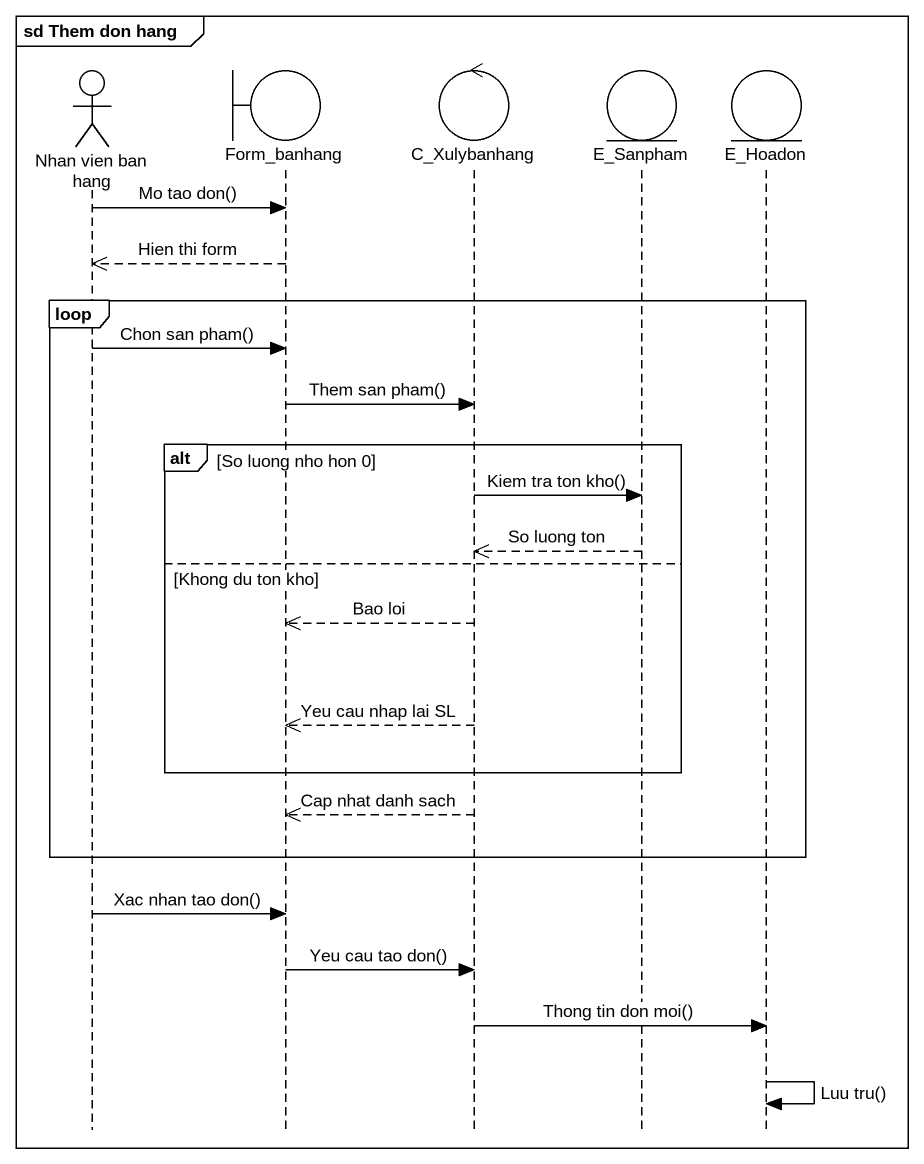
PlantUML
@startuml
mainframe sd Them don hang
hide footbox
actor "Nhan vien ban hang" as Nhan_vien_ban_hang
boundary Form_banhang
control C_Xulybanhang
entity E_Sanpham
entity E_Hoadon

Nhan_vien_ban_hang -> Form_banhang : Mo tao don()
Form_banhang -->> Nhan_vien_ban_hang : Hien thi form
loop
  Nhan_vien_ban_hang -> Form_banhang : Chon san pham()
  Form_banhang -> C_Xulybanhang : Them san pham()
  alt So luong nho hon 0
    C_Xulybanhang -> E_Sanpham : Kiem tra ton kho()
    E_Sanpham -->> C_Xulybanhang : So luong ton
  else Khong du ton kho
    C_Xulybanhang -->> Form_banhang : Bao loi
    C_Xulybanhang -->> Form_banhang : Yeu cau nhap lai SL
  end
  C_Xulybanhang -->> Form_banhang : Cap nhat danh sach
end
Nhan_vien_ban_hang -> Form_banhang : Xac nhan tao don()
Form_banhang -> C_Xulybanhang : Yeu cau tao don()
C_Xulybanhang -> E_Hoadon : Thong tin don moi()
E_Hoadon -> E_Hoadon : Luu tru()
@enduml
